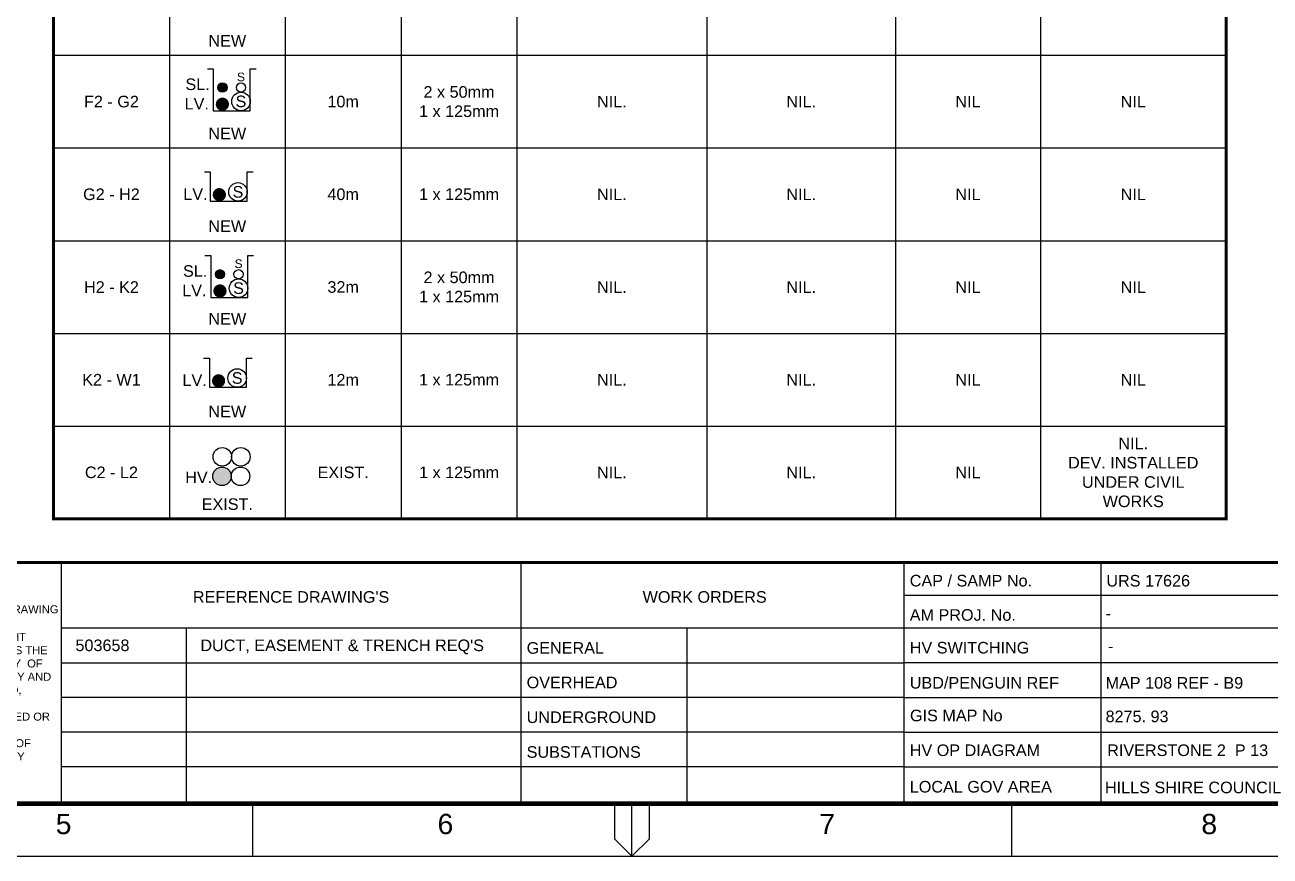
# Paper-space layout 'Retic DUCT SCHED (5)' of a CAD drawing. Header units: metres. Extents: x -9 to 795, y -5 to 571.
# Drawn here: x 288.2 to 503.1, y -5.5 to 138 of the extents above; entities that cross this region are included whole.
import ezdxf
from ezdxf.enums import TextEntityAlignment as Align

# ---------------------------------------------------------------- set-up
doc = ezdxf.new("R2010")
doc.units = ezdxf.units.M
doc.header["$LTSCALE"] = 0.7
doc.layers.get('0').update_dxf_attribs({"color": 6})
for name, color, linetype in [('_User Miscellaneous1', 3, 'Continuous'), ('_User Miscellaneous3', 11, 'Continuous'), ('Notes', 7, 'Continuous')]:
    doc.layers.add(name, color=color, linetype=linetype)
doc.layers.add('_User Miscellaneous5', color=7, linetype='Continuous', lineweight=35)
doc.styles.add('ARIAL', font='arial.ttf', dxfattribs={"height": 2})
doc.styles.add('iecISOCP', font='isocp.shx')
doc.styles.get("Standard").update_dxf_attribs({"font": 'arial.ttf'})

# ---------------------------------------------------------------- blocks, each defined once
blk = doc.blocks.new('EE_LOGO_SMALL')
at = {"layer": 'Notes'}
h = blk.add_hatch(color=256, dxfattribs=at)
edge = h.paths.add_edge_path()
edge.add_spline(control_points=[(-4.19, 5.89), (-4.56, 6.46), (-5.32, 6.62), (-5.88, 6.26), (-6.45, 5.89), (-6.61, 5.13), (-6.25, 4.56), (-5.88, 4), (-5.13, 3.83), (-4.56, 4.2), (-3.99, 4.56), (-3.82, 5.32), (-4.19, 5.89)], knot_values=[0, 0, 0, 0, 1, 1, 1, 2, 2, 2, 3, 3, 3, 4, 4, 4, 4], degree=3, periodic=0)
h = blk.add_hatch(color=256, dxfattribs=at)
edge = h.paths.add_edge_path()
edge.add_spline(control_points=[(-1.35, 5.88), (-1.41, 6.52), (-1.98, 6.98), (-2.62, 6.92), (-3.26, 6.85), (-3.72, 6.28), (-3.66, 5.65), (-3.6, 5.01), (-3.03, 4.54), (-2.39, 4.61), (-1.75, 4.67), (-1.28, 5.24), (-1.35, 5.88)], knot_values=[0, 0, 0, 0, 1, 1, 1, 2, 2, 2, 3, 3, 3, 4, 4, 4, 4], degree=3, periodic=0)
h = blk.add_hatch(color=256, dxfattribs=at)
edge = h.paths.add_edge_path()
edge.add_spline(control_points=[(1.01, 4.87), (1.01, 4.27), (0.53, 3.79), (-0.07, 3.79), (-0.67, 3.79), (-1.16, 4.27), (-1.16, 4.87), (-1.16, 5.47), (-0.67, 5.96), (-0.07, 5.96), (0.53, 5.96), (1.01, 5.47), (1.01, 4.87)], knot_values=[0, 0, 0, 0, 1, 1, 1, 2, 2, 2, 3, 3, 3, 4, 4, 4, 4], degree=3, periodic=0)
edge = h.paths.add_edge_path()
edge.add_spline(control_points=[(-1.36, 3.98), (-1.87, 4.09), (-2.38, 3.77), (-2.49, 3.26), (-2.6, 2.75), (-2.27, 2.24), (-1.76, 2.13), (-1.25, 2.02), (-0.75, 2.35), (-0.64, 2.86), (-0.53, 3.37), (-0.85, 3.87), (-1.36, 3.98)], knot_values=[0, 0, 0, 0, 1, 1, 1, 2, 2, 2, 3, 3, 3, 4, 4, 4, 4], degree=3, periodic=0)
h = blk.add_hatch(color=256, dxfattribs=at)
edge = h.paths.add_edge_path()
edge.add_spline(control_points=[(2.33, 2.37), (2.77, 2.76), (2.8, 3.42), (2.42, 3.85), (2.03, 4.29), (1.37, 4.32), (0.94, 3.94), (0.51, 3.55), (0.47, 2.89), (0.85, 2.46), (1.24, 2.03), (1.9, 1.99), (2.33, 2.37)], knot_values=[0, 0, 0, 0, 1, 1, 1, 2, 2, 2, 3, 3, 3, 4, 4, 4, 4], degree=3, periodic=0)
edge = h.paths.add_edge_path()
edge.add_spline(control_points=[(1.01, 4.87), (1.01, 4.27), (0.53, 3.79), (-0.07, 3.79), (-0.67, 3.79), (-1.16, 4.27), (-1.16, 4.87), (-1.16, 5.47), (-0.67, 5.96), (-0.07, 5.96), (0.53, 5.96), (1.01, 5.47), (1.01, 4.87)], knot_values=[0, 0, 0, 0, 1, 1, 1, 2, 2, 2, 3, 3, 3, 4, 4, 4, 4], degree=3, periodic=0)
h = blk.add_hatch(color=256, dxfattribs=at)
edge = h.paths.add_edge_path()
edge.add_spline(control_points=[(1.01, 4.87), (1.01, 4.27), (0.53, 3.79), (-0.07, 3.79), (-0.67, 3.79), (-1.16, 4.27), (-1.16, 4.87), (-1.16, 5.47), (-0.67, 5.96), (-0.07, 5.96), (0.53, 5.96), (1.01, 5.47), (1.01, 4.87)], knot_values=[0, 0, 0, 0, 1, 1, 1, 2, 2, 2, 3, 3, 3, 4, 4, 4, 4], degree=3, periodic=0)
edge = h.paths.add_edge_path(flags=16)
edge.add_spline(control_points=[(1.01, 4.87), (1.01, 4.27), (0.53, 3.79), (-0.07, 3.79), (-0.67, 3.79), (-1.16, 4.27), (-1.16, 4.87), (-1.16, 5.47), (-0.67, 5.96), (-0.07, 5.96), (0.53, 5.96), (1.01, 5.47), (1.01, 4.87)], knot_values=[0, 0, 0, 0, 1, 1, 1, 2, 2, 2, 3, 3, 3, 4, 4, 4, 4], degree=3, periodic=0)
h = blk.add_hatch(color=256, dxfattribs=at)
edge = h.paths.add_edge_path()
edge.add_spline(control_points=[(6.99, 4.87), (6.99, 4.04), (6.32, 3.36), (5.48, 3.36), (4.65, 3.36), (3.97, 4.04), (3.97, 4.87), (3.97, 5.71), (4.65, 6.38), (5.48, 6.38), (6.32, 6.38), (6.99, 5.71), (6.99, 4.87)], knot_values=[0, 0, 0, 0, 1, 1, 1, 2, 2, 2, 3, 3, 3, 4, 4, 4, 4], degree=3, periodic=0)
h = blk.add_hatch(color=256, dxfattribs=at)
edge = h.paths.add_edge_path()
edge.add_spline(control_points=[(-8.41, 1.95), (-9.16, 1.99), (-9.8, 1.42), (-9.84, 0.67), (-9.89, -0.07), (-9.31, -0.71), (-8.56, -0.75), (-7.82, -0.8), (-7.18, -0.23), (-7.14, 0.52), (-7.09, 1.27), (-7.66, 1.91), (-8.41, 1.95)], knot_values=[0, 0, 0, 0, 1, 1, 1, 2, 2, 2, 3, 3, 3, 4, 4, 4, 4], degree=3, periodic=0)
h = blk.add_hatch(color=256, dxfattribs=at)
edge = h.paths.add_edge_path()
edge.add_spline(control_points=[(-6.81, 4.47), (-7.42, 4.82), (-8.21, 4.62), (-8.57, 4), (-8.92, 3.39), (-8.72, 2.6), (-8.1, 2.25), (-7.49, 1.89), (-6.7, 2.09), (-6.34, 2.71), (-5.98, 3.32), (-6.19, 4.11), (-6.81, 4.47)], knot_values=[0, 0, 0, 0, 1, 1, 1, 2, 2, 2, 3, 3, 3, 4, 4, 4, 4], degree=3, periodic=0)
h = blk.add_hatch(color=256, dxfattribs=at)
edge = h.paths.add_edge_path()
edge.add_spline(control_points=[(-2.5, 2.07), (-3.02, 2.18), (-3.52, 1.86), (-3.63, 1.35), (-3.74, 0.84), (-3.41, 0.33), (-2.91, 0.22), (-2.39, 0.11), (-1.89, 0.43), (-1.78, 0.95), (-1.67, 1.46), (-1.99, 1.96), (-2.5, 2.07)], knot_values=[0, 0, 0, 0, 1, 1, 1, 2, 2, 2, 3, 3, 3, 4, 4, 4, 4], degree=3, periodic=0)
h = blk.add_hatch(color=256, dxfattribs=at)
edge = h.paths.add_edge_path()
edge.add_spline(control_points=[(2.98, 0.19), (3.52, 0.33), (3.83, 0.88), (3.69, 1.41), (3.55, 1.94), (3.01, 2.26), (2.48, 2.12), (1.95, 1.98), (1.63, 1.43), (1.77, 0.9), (1.91, 0.37), (2.45, 0.05), (2.98, 0.19)], knot_values=[0, 0, 0, 0, 1, 1, 1, 2, 2, 2, 3, 3, 3, 4, 4, 4, 4], degree=3, periodic=0)
h = blk.add_hatch(color=256, dxfattribs=at)
edge = h.paths.add_edge_path()
edge.add_spline(control_points=[(8.37, 1.14), (9.1, 1.46), (9.42, 2.3), (9.11, 3.02), (8.79, 3.74), (7.95, 4.07), (7.23, 3.75), (6.51, 3.43), (6.18, 2.59), (6.49, 1.87), (6.81, 1.15), (7.65, 0.82), (8.37, 1.14)], knot_values=[0, 0, 0, 0, 1, 1, 1, 2, 2, 2, 3, 3, 3, 4, 4, 4, 4], degree=3, periodic=0)
h = blk.add_hatch(color=256, dxfattribs=at)
edge = h.paths.add_edge_path()
edge.add_spline(control_points=[(8.27, -1.91), (9.01, -1.95), (9.65, -1.38), (9.69, -0.63), (9.74, 0.12), (9.17, 0.75), (8.42, 0.8), (7.67, 0.84), (7.03, 0.27), (6.99, -0.48), (6.95, -1.22), (7.52, -1.87), (8.27, -1.91)], knot_values=[0, 0, 0, 0, 1, 1, 1, 2, 2, 2, 3, 3, 3, 4, 4, 4, 4], degree=3, periodic=0)
h = blk.add_hatch(color=256, dxfattribs=at)
edge = h.paths.add_edge_path()
edge.add_spline(control_points=[(-8.52, -1.1), (-9.24, -1.42), (-9.57, -2.26), (-9.25, -2.98), (-8.94, -3.7), (-8.09, -4.03), (-7.37, -3.71), (-6.65, -3.39), (-6.33, -2.55), (-6.64, -1.83), (-6.96, -1.11), (-7.8, -0.78), (-8.52, -1.1)], knot_values=[0, 0, 0, 0, 1, 1, 1, 2, 2, 2, 3, 3, 3, 4, 4, 4, 4], degree=3, periodic=0)
h = blk.add_hatch(color=256, dxfattribs=at)
edge = h.paths.add_edge_path()
edge.add_spline(control_points=[(-7.14, -4.83), (-7.14, -4), (-6.46, -3.32), (-5.63, -3.32), (-4.8, -3.32), (-4.12, -4), (-4.12, -4.83), (-4.12, -5.67), (-4.8, -6.34), (-5.63, -6.34), (-6.46, -6.34), (-7.14, -5.67), (-7.14, -4.83)], knot_values=[0, 0, 0, 0, 1, 1, 1, 2, 2, 2, 3, 3, 3, 4, 4, 4, 4], degree=3, periodic=0)
h = blk.add_hatch(color=256, dxfattribs=at)
edge = h.paths.add_edge_path()
edge.add_spline(control_points=[(-3.13, -0.15), (-3.66, -0.29), (-3.98, -0.84), (-3.84, -1.37), (-3.7, -1.9), (-3.15, -2.22), (-2.62, -2.08), (-2.09, -1.94), (-1.78, -1.39), (-1.91, -0.86), (-2.06, -0.33), (-2.6, -0.01), (-3.13, -0.15)], knot_values=[0, 0, 0, 0, 1, 1, 1, 2, 2, 2, 3, 3, 3, 4, 4, 4, 4], degree=3, periodic=0)
h = blk.add_hatch(color=256, dxfattribs=at)
edge = h.paths.add_edge_path()
edge.add_spline(control_points=[(-2.48, -2.33), (-2.91, -2.72), (-2.95, -3.38), (-2.56, -3.81), (-2.18, -4.24), (-1.52, -4.28), (-1.08, -3.9), (-0.65, -3.51), (-0.62, -2.85), (-1, -2.42), (-1.39, -1.98), (-2.05, -1.95), (-2.48, -2.33)], knot_values=[0, 0, 0, 0, 1, 1, 1, 2, 2, 2, 3, 3, 3, 4, 4, 4, 4], degree=3, periodic=0)
h = blk.add_hatch(color=256, dxfattribs=at)
edge = h.paths.add_edge_path()
edge.add_spline(control_points=[(-1.16, -4.83), (-1.16, -4.23), (-0.67, -3.74), (-0.07, -3.74), (0.53, -3.74), (1.01, -4.23), (1.01, -4.83), (1.01, -5.43), (0.53, -5.92), (-0.07, -5.92), (-0.67, -5.92), (-1.16, -5.43), (-1.16, -4.83)], knot_values=[0, 0, 0, 0, 1, 1, 1, 2, 2, 2, 3, 3, 3, 4, 4, 4, 4], degree=3, periodic=0)
h = blk.add_hatch(color=256, dxfattribs=at)
edge = h.paths.add_edge_path()
edge.add_spline(control_points=[(1.22, -3.94), (1.73, -4.05), (2.23, -3.73), (2.34, -3.22), (2.45, -2.71), (2.13, -2.2), (1.62, -2.09), (1.11, -1.98), (0.6, -2.3), (0.49, -2.81), (0.38, -3.32), (0.71, -3.83), (1.22, -3.94)], knot_values=[0, 0, 0, 0, 1, 1, 1, 2, 2, 2, 3, 3, 3, 4, 4, 4, 4], degree=3, periodic=0)
h = blk.add_hatch(color=256, dxfattribs=at)
edge = h.paths.add_edge_path()
edge.add_spline(control_points=[(1.2, -5.84), (1.27, -6.47), (1.84, -6.94), (2.47, -6.87), (3.11, -6.81), (3.58, -6.24), (3.51, -5.6), (3.45, -4.96), (2.88, -4.5), (2.24, -4.56), (1.6, -4.63), (1.13, -5.2), (1.2, -5.84)], knot_values=[0, 0, 0, 0, 1, 1, 1, 2, 2, 2, 3, 3, 3, 4, 4, 4, 4], degree=3, periodic=0)
h = blk.add_hatch(color=256, dxfattribs=at)
edge = h.paths.add_edge_path()
edge.add_spline(control_points=[(2.36, -2.03), (2.87, -2.14), (3.37, -1.81), (3.48, -1.3), (3.59, -0.79), (3.27, -0.29), (2.76, -0.18), (2.25, -0.07), (1.74, -0.39), (1.63, -0.9), (1.52, -1.41), (1.85, -1.92), (2.36, -2.03)], knot_values=[0, 0, 0, 0, 1, 1, 1, 2, 2, 2, 3, 3, 3, 4, 4, 4, 4], degree=3, periodic=0)
h = blk.add_hatch(color=256, dxfattribs=at)
edge = h.paths.add_edge_path()
edge.add_spline(control_points=[(4.05, -5.84), (4.41, -6.41), (5.17, -6.58), (5.73, -6.21), (6.3, -5.85), (6.46, -5.09), (6.1, -4.52), (5.73, -3.95), (4.98, -3.79), (4.41, -4.16), (3.84, -4.52), (3.68, -5.28), (4.05, -5.84)], knot_values=[0, 0, 0, 0, 1, 1, 1, 2, 2, 2, 3, 3, 3, 4, 4, 4, 4], degree=3, periodic=0)
h = blk.add_hatch(color=256, dxfattribs=at)
edge = h.paths.add_edge_path()
edge.add_spline(control_points=[(6.66, -4.43), (7.27, -4.78), (8.06, -4.58), (8.42, -3.96), (8.78, -3.35), (8.57, -2.56), (7.96, -2.2), (7.34, -1.84), (6.55, -2.05), (6.2, -2.66), (5.84, -3.28), (6.04, -4.07), (6.66, -4.43)], knot_values=[0, 0, 0, 0, 1, 1, 1, 2, 2, 2, 3, 3, 3, 4, 4, 4, 4], degree=3, periodic=0)
at = {"layer": 'Notes', "lineweight": 0}
for points in [[(1.85, 2.13), (1.85, 2.13)], [(-1.99, -2.08), (-1.99, -2.08)]]:
    blk.add_lwpolyline(points, dxfattribs=at)
for points in [[(-4.19, 5.89), (-4.56, 6.46), (-5.32, 6.62), (-5.88, 6.26), (-6.45, 5.89), (-6.61, 5.13), (-6.25, 4.56), (-5.88, 4), (-5.13, 3.83), (-4.56, 4.2), (-3.99, 4.56), (-3.82, 5.32), (-4.19, 5.89)], [(-1.35, 5.88), (-1.41, 6.52), (-1.98, 6.98), (-2.62, 6.92), (-3.26, 6.85), (-3.72, 6.28), (-3.66, 5.65), (-3.6, 5.01), (-3.03, 4.54), (-2.39, 4.61), (-1.75, 4.67), (-1.28, 5.24), (-1.35, 5.88)], [(1.01, 4.87), (1.01, 4.27), (0.53, 3.79), (-0.07, 3.79), (-0.67, 3.79), (-1.16, 4.27), (-1.16, 4.87), (-1.16, 5.47), (-0.67, 5.96), (-0.07, 5.96), (0.53, 5.96), (1.01, 5.47), (1.01, 4.87)], [(1.01, 4.87), (1.01, 4.27), (0.53, 3.79), (-0.07, 3.79), (-0.67, 3.79), (-1.16, 4.27), (-1.16, 4.87), (-1.16, 5.47), (-0.67, 5.96), (-0.07, 5.96), (0.53, 5.96), (1.01, 5.47), (1.01, 4.87)], [(6.99, 4.87), (6.99, 4.04), (6.32, 3.36), (5.48, 3.36), (4.65, 3.36), (3.97, 4.04), (3.97, 4.87), (3.97, 5.71), (4.65, 6.38), (5.48, 6.38), (6.32, 6.38), (6.99, 5.71), (6.99, 4.87)], [(-8.41, 1.95), (-9.16, 1.99), (-9.8, 1.42), (-9.84, 0.67), (-9.89, -0.07), (-9.31, -0.71), (-8.56, -0.75), (-7.82, -0.8), (-7.18, -0.23), (-7.14, 0.52), (-7.09, 1.27), (-7.66, 1.91), (-8.41, 1.95)], [(-6.81, 4.47), (-7.42, 4.82), (-8.21, 4.62), (-8.57, 4), (-8.92, 3.39), (-8.72, 2.6), (-8.1, 2.25), (-7.49, 1.89), (-6.7, 2.09), (-6.34, 2.71), (-5.98, 3.32), (-6.19, 4.11), (-6.81, 4.47)], [(-2.5, 2.07), (-3.02, 2.18), (-3.52, 1.86), (-3.63, 1.35), (-3.74, 0.84), (-3.41, 0.33), (-2.91, 0.22), (-2.39, 0.11), (-1.89, 0.43), (-1.78, 0.95), (-1.67, 1.46), (-1.99, 1.96), (-2.5, 2.07)], [(-1.36, 3.98), (-1.87, 4.09), (-2.38, 3.77), (-2.49, 3.26), (-2.6, 2.75), (-2.27, 2.24), (-1.76, 2.13), (-1.25, 2.02), (-0.75, 2.35), (-0.64, 2.86), (-0.53, 3.37), (-0.85, 3.87), (-1.36, 3.98)], [(2.33, 2.37), (2.77, 2.76), (2.8, 3.42), (2.42, 3.85), (2.03, 4.29), (1.37, 4.32), (0.94, 3.94), (0.51, 3.55), (0.47, 2.89), (0.85, 2.46), (1.24, 2.03), (1.9, 1.99), (2.33, 2.37)], [(2.98, 0.19), (3.52, 0.33), (3.83, 0.88), (3.69, 1.41), (3.55, 1.94), (3.01, 2.26), (2.48, 2.12), (1.95, 1.98), (1.63, 1.43), (1.77, 0.9), (1.91, 0.37), (2.45, 0.05), (2.98, 0.19)], [(8.37, 1.14), (9.1, 1.46), (9.42, 2.3), (9.11, 3.02), (8.79, 3.74), (7.95, 4.07), (7.23, 3.75), (6.51, 3.43), (6.18, 2.59), (6.49, 1.87), (6.81, 1.15), (7.65, 0.82), (8.37, 1.14)], [(8.27, -1.91), (9.01, -1.95), (9.65, -1.38), (9.69, -0.63), (9.74, 0.12), (9.17, 0.75), (8.42, 0.8), (7.67, 0.84), (7.03, 0.27), (6.99, -0.48), (6.95, -1.22), (7.52, -1.87), (8.27, -1.91)], [(-8.52, -1.1), (-9.24, -1.42), (-9.57, -2.26), (-9.25, -2.98), (-8.94, -3.7), (-8.09, -4.03), (-7.37, -3.71), (-6.65, -3.39), (-6.33, -2.55), (-6.64, -1.83), (-6.96, -1.11), (-7.8, -0.78), (-8.52, -1.1)], [(-7.14, -4.83), (-7.14, -4), (-6.46, -3.32), (-5.63, -3.32), (-4.8, -3.32), (-4.12, -4), (-4.12, -4.83), (-4.12, -5.67), (-4.8, -6.34), (-5.63, -6.34), (-6.46, -6.34), (-7.14, -5.67), (-7.14, -4.83)], [(-3.13, -0.15), (-3.66, -0.29), (-3.98, -0.84), (-3.84, -1.37), (-3.7, -1.9), (-3.15, -2.22), (-2.62, -2.08), (-2.09, -1.94), (-1.78, -1.39), (-1.91, -0.86), (-2.06, -0.33), (-2.6, -0.01), (-3.13, -0.15)], [(-2.48, -2.33), (-2.91, -2.72), (-2.95, -3.38), (-2.56, -3.81), (-2.18, -4.24), (-1.52, -4.28), (-1.08, -3.9), (-0.65, -3.51), (-0.62, -2.85), (-1, -2.42), (-1.39, -1.98), (-2.05, -1.95), (-2.48, -2.33)], [(-1.16, -4.83), (-1.16, -4.23), (-0.67, -3.74), (-0.07, -3.74), (0.53, -3.74), (1.01, -4.23), (1.01, -4.83), (1.01, -5.43), (0.53, -5.92), (-0.07, -5.92), (-0.67, -5.92), (-1.16, -5.43), (-1.16, -4.83)], [(1.22, -3.94), (1.73, -4.05), (2.23, -3.73), (2.34, -3.22), (2.45, -2.71), (2.13, -2.2), (1.62, -2.09), (1.11, -1.98), (0.6, -2.3), (0.49, -2.81), (0.38, -3.32), (0.71, -3.83), (1.22, -3.94)], [(1.2, -5.84), (1.27, -6.47), (1.84, -6.94), (2.47, -6.87), (3.11, -6.81), (3.58, -6.24), (3.51, -5.6), (3.45, -4.96), (2.88, -4.5), (2.24, -4.56), (1.6, -4.63), (1.13, -5.2), (1.2, -5.84)], [(2.36, -2.03), (2.87, -2.14), (3.37, -1.81), (3.48, -1.3), (3.59, -0.79), (3.27, -0.29), (2.76, -0.18), (2.25, -0.07), (1.74, -0.39), (1.63, -0.9), (1.52, -1.41), (1.85, -1.92), (2.36, -2.03)], [(4.05, -5.84), (4.41, -6.41), (5.17, -6.58), (5.73, -6.21), (6.3, -5.85), (6.46, -5.09), (6.1, -4.52), (5.73, -3.95), (4.98, -3.79), (4.41, -4.16), (3.84, -4.52), (3.68, -5.28), (4.05, -5.84)], [(6.66, -4.43), (7.27, -4.78), (8.06, -4.58), (8.42, -3.96), (8.78, -3.35), (8.57, -2.56), (7.96, -2.2), (7.34, -1.84), (6.55, -2.05), (6.2, -2.66), (5.84, -3.28), (6.04, -4.07), (6.66, -4.43)]]:
    blk.add_open_spline(points, degree=3, knots=[0, 0, 0, 0, 1, 1, 1, 2, 2, 2, 3, 3, 3, 4, 4, 4, 4], dxfattribs=at)
blk = doc.blocks.new('EE_COPYRIGHT_A1')
at = {"layer": 'Notes'}
blk.add_circle((9.53, -0.82), 1.15, dxfattribs=at)
at = {"xscale": 0.4, "yscale": 0.4, "zscale": 0.4}
blk.add_blockref('EE_LOGO_SMALL', (3.96, -4.29), dxfattribs=at)
at = {"layer": 'Notes', "insert": (0, 0), "char_height": 1.25, "width": 24.1208, "attachment_point": 1, "style": 'ARIAL'}
blk.add_mtext('\\pt8.75;               ^I{\\H1.2x;C } THIS DRAWING\\P\\pi-8.75,l8.75,t8.75,20;       ^IAND THE ^I\\P\\pi0,t8.75;COPYRIGHT\\P\\pi-8.75,t1.25,8.75;^I^ITHEREIN IS THE PROPERTY  OF \\P\\pi0,l0,t1.25;ENDEAVOUR ENERGY AND MAY NOT BE COPIED, REPRODUCED, DISTRIBUTED, LOANED OR USED WITHOUT THE WRITTEN CONSENT OF ENDEAVOUR ENERGY', dxfattribs=at)
blk = doc.blocks.new('A1_FRAME_TITLE')
at = {"layer": 'Notes', "color": 7, "linetype": 'Continuous'}
for p, q in [((303.54, 47.62), (303.54, 5.97)), ((382.87, 47.62), (382.87, 5.97)), ((449, 47.62), (449, 5.97))]:
    blk.add_line(p, q, dxfattribs=at)
at = {"layer": 'Notes', "color": 7}
for p, q in [((483.01, 47.62), (483.01, 5.97)), ((449, 41.97), (515.12, 41.97)), ((303.56, 36.33), (449, 36.33)), ((325.1, 36.33), (325.1, 5.97)), ((411.53, 36.33), (411.53, 5.97)), ((449, 36.33), (515.12, 36.33)), ((303.54, 30.28), (449, 30.28)), ((449, 30.33), (515.12, 30.33)), ((449, 24.33), (303.54, 24.33)), ((449, 24.33), (515.12, 24.33)), ((449, 18.33), (303.54, 18.33)), ((449, 18.33), (515.12, 18.33)), ((449, 12.33), (303.54, 12.33)), ((449, 12.33), (515.12, 12.33))]:
    blk.add_line(p, q, dxfattribs=at)
at = {"layer": 'Notes', "linetype": 'Continuous'}
for p, q in [((336.54, 6.01), (336.54, -3.07)), ((399.05, 5.97), (399.05, -0.07)), ((402.05, -3.07), (402.05, 5.97)), ((405.05, -0.07), (405.05, 5.97)), ((467.56, 6.01), (467.56, -3.07)), ((399.05, -0.07), (402.05, -3.07)), ((402.05, -3.07), (405.05, -0.07))]:
    blk.add_line(p, q, dxfattribs=at)
at = {"layer": 'Notes', "color": 7, "linetype": 'Continuous'}
blk.add_lwpolyline([(-0.04, -3.07), (804.15, -3.07), (804.15, 573.26), (-0.04, 573.26)], close=True, dxfattribs=at)
at = {"layer": 'Notes', "color": 7, "linetype": 'Continuous', "const_width": 0.8}
blk.add_lwpolyline([(9, 5.97), (795.11, 5.97), (795.11, 564.21), (9, 564.21)], close=True, dxfattribs=at)
at = {"layer": 'Notes', "color": 7, "linetype": 'Continuous', "const_width": 0.5, "flags": 128}
blk.add_lwpolyline([(9, 47.62), (795.11, 47.62)], dxfattribs=at)
at = {"layer": '_User Miscellaneous1', "xscale": 1.1, "yscale": 1.1, "zscale": 1.1}
blk.add_blockref('EE_COPYRIGHT_A1', (276.4, 40.49), dxfattribs=at)
at = {"layer": 'Notes', "color": 7, "style": 'ARIAL'}
for s, height, p in [('CAP / SAMP No.', 2, (450, 43.47)), ('WORK ORDERS', 2, (403.89, 40.66)), ('AM PROJ. No.', 2, (450, 37.55)), ('GENERAL', 2, (383.87, 31.86)), ('HV SWITCHING', 2, (450, 31.9)), ('UBD/PENGUIN REF', 2, (450, 25.84)), ('OVERHEAD', 2, (383.87, 25.9)), ('UNDERGROUND', 2, (383.87, 19.9)), ('GIS MAP No', 2, (450.04, 20.2)), ('SUBSTATIONS', 2, (383.87, 13.9)), ('HV OP DIAGRAM', 2, (450, 14.2)), ('LOCAL GOV AREA', 2, (450, 7.9)), ('5', 3.5, (302.58, 0.72)), ('6', 3.5, (368.49, 0.72)), ('7', 3.5, (434.4, 0.72)), ('8', 3.5, (500.34, 0.72))]:
    blk.add_text(s, height=height, dxfattribs=at).set_placement(p)
blk.add_text("REFERENCE DRAWING'S", height=2, dxfattribs=at).set_placement((343.21, 40.66), align=Align.CENTER)
at = {"layer": 'Notes', "color": 7}
blk.add_attdef('EPD_REF_NO', text='', height=5, dxfattribs=at).set_placement((760.12, 52.77), align=Align.CENTER)
at = {"layer": 'Notes', "color": 3, "style": 'iecISOCP', "flags": 8}
blk.add_attdef('VERSION_NO', text='', height=2.5, rotation=90, dxfattribs=at).set_placement((272.82, 44.54), align=Align.MIDDLE_CENTER)
at = {"layer": 'Notes', "color": 7, "style": 'ARIAL'}
for tag, p in [('CAP_NO', (483.94, 43.46)), ('IE_NUM', (483.8, 37.81)), ('REF_No_1', (306, 32.31)), ('REF_1', (327.55, 32.31)), ('GEN_WO', (412.46, 31.76)), ('HV_SWITCH', (484.22, 32.16)), ('REF_No_2', (306, 26.31)), ('REF_2', (327.55, 26.31)), ('OH_WO', (412.46, 25.81)), ('UBD_REF', (483.8, 25.83)), ('REF_No_3', (306, 20.31)), ('REF_3', (327.55, 20.31)), ('UG_WO', (412.46, 20.05)), ('GIS_MAP_No', (483.8, 20.04)), ('REF_No_4', (306, 14.31)), ('REF_4', (327.55, 14.31)), ('SUB_WO', (412.46, 13.81)), ('HV_OP_DIAG', (484.08, 14.2)), ('LGA', (483.7, 7.78))]:
    blk.add_attdef(tag, p, '', height=2, dxfattribs=at)
at = {"layer": 'Notes', "color": 7, "style": 'ARIAL', "width": 1.1}
for tag, p in [('T1', (655.13, 39.47)), ('T2', (655.13, 34.35)), ('T3', (655.13, 28.92)), ('T4', (655.13, 23.66)), ('T5', (655.13, 18.23)), ('T6', (655.13, 12.97))]:
    blk.add_attdef(tag, text='', height=3.5, dxfattribs=at).set_placement(p, align=Align.CENTER)
at = {"layer": 'Notes', "color": 7, "style": 'ARIAL'}
for tag, height, p in [('scale', 2, (538.51, 33.27)), ('DRAWN', 2, (538.51, 24.93)), ('REV', 5, (790.81, 17.1)), ('CHD', 2, (538.51, 8.93)), ('DESIGN', 2, (576.37, 9.15))]:
    blk.add_attdef(tag, text='', height=height, dxfattribs=at).set_placement(p, align=Align.CENTER)
blk.add_attdef('NUM', text='', height=7, dxfattribs=at).set_placement((763.12, 20.12), align=Align.MIDDLE_CENTER)
for tag, p in [('NS', (762.87, 8.12)), ('SHTS', (774.68, 8.12))]:
    blk.add_attdef(tag, text='', height=2, dxfattribs=at).set_placement(p, align=Align.MIDDLE)
at = {"layer": 'Notes', "style": 'iecISOCP'}
blk.add_attdef('ExportID', (9.02, 2.35), '', height=2.5, dxfattribs=at)
at = {"layer": 'Notes', "style": 'iecISOCP', "flags": 1}
for tag, p in [('ProjectType', (14.12, -26.84)), ('ProjectNumber', (23.5, -26.86)), ('DrawingNumber', (35.46, -26.85)), ('ProjectDescription', (47.51, -26.87)), ('ExportDate', (60.23, -26.83)), ('ExportUserName', (69.1, -26.84)), ('DesignerCompanyName', (81.43, -26.84)), ('ExportAreaOfInterest', (97.04, -26.86)), ('GIS_SUCCESS', (111.94, -26.82)), ('CAD_SUCCESS', (121.73, -26.83)), ('DEPOTCODE', (132.05, -26.92)), ('ExportCategories', (140.02, -26.84)), ('Comments', (154.33, -26.93)), ('EPD_-_VERSION_1.5', (161.74, -26.93))]:
    blk.add_attdef(tag, p, '', height=1, dxfattribs=at)
blk = doc.blocks.new('*T213')
at = {"layer": '_User Miscellaneous5', "color": 0, "linetype": 'ByBlock', "lineweight": -2, "transparency": 16777216}
for p, q in [((0, 0), (202.4, 0)), ((0, 0), (0, -504.65)), ((202.4, 0), (202.4, -504.65)), ((0, -16.21), (202.4, -16.21)), ((20, -16.21), (20, -504.65)), ((40, -16.21), (40, -504.65)), ((60, -16.21), (60, -504.65)), ((80, -16.21), (80, -504.65)), ((112.77, -16.21), (112.77, -504.65)), ((145.35, -16.21), (145.35, -504.65)), ((170.35, -16.21), (170.35, -504.65)), ((0, -24.65), (202.4, -24.65)), ((0, -40.65), (202.4, -40.65)), ((0, -56.65), (202.4, -56.65)), ((0, -72.65), (202.4, -72.65)), ((0, -88.65), (202.4, -88.65)), ((0, -104.65), (202.4, -104.65)), ((0, -120.65), (202.4, -120.65)), ((0, -136.65), (202.4, -136.65)), ((0, -152.65), (202.4, -152.65)), ((0, -168.65), (202.4, -168.65)), ((0, -184.65), (202.4, -184.65)), ((0, -200.65), (202.4, -200.65)), ((0, -216.65), (202.4, -216.65)), ((0, -232.65), (202.4, -232.65)), ((0, -248.65), (202.4, -248.65)), ((0, -264.65), (202.4, -264.65)), ((0, -280.65), (202.4, -280.65)), ((0, -296.65), (202.4, -296.65)), ((0, -312.65), (202.4, -312.65)), ((0, -328.65), (202.4, -328.65)), ((0, -344.65), (202.4, -344.65)), ((0, -360.65), (202.4, -360.65)), ((0, -376.65), (202.4, -376.65)), ((0, -392.65), (202.4, -392.65)), ((0, -408.65), (202.4, -408.65)), ((0, -424.65), (202.4, -424.65)), ((0, -440.65), (202.4, -440.65)), ((0, -456.65), (202.4, -456.65)), ((0, -472.65), (202.4, -472.65)), ((0, -488.65), (202.4, -488.65)), ((0, -504.65), (202.4, -504.65))]:
    blk.add_line(p, q, dxfattribs=at)
at = {"layer": '_User Miscellaneous5', "color": 7, "transparency": 16777216}
for s, insert, char_height, width, attachment_point in [('PVC DUCT SCHEDULE \\PNOTE - ALL TRENCH SECTIONS ARE TO BE READ & VIEWED FROM NODE TO NODE AS\\PNOMINATED.', (101.2, -8.11), 3, 199.4036, 5), ('E.E REIMBURSEMENT RATE PER METRE', (129.06, -20.43), 2, 29.5818, 5), ('DUCT\\PCONFIG.', (30, -20.43), 2, 17, 5), ('ROUTE\\PLENGTH', (50, -20.43), 2, 17, 5), ('CUSTOMER\\PFUNDED', (70, -20.43), 2, 17, 5), ('ENDEAVOUR\\PREIMBURSED', (157.85, -20.43), 2, 22, 5), ('E.E EXISTING DUCT\\PUSAGE CHARGE', (186.38, -20.43), 2, 29.0564, 5), ('LOCATION', (10, -20.43), 2, 17, 5), ('E.E  FUNDED ', (96.38, -20.43), 2, 29.7654, 5), ('2 x 50mm\\P1 x 125mm', (70, -32.65), 2, 14, 5), ('F1 - G1', (10, -32.65), 2, 14, 5), ('30m', (50, -32.65), 2, 14, 5), ('NIL.', (96.38, -32.65), 2, 26.7654, 5), ('NIL.', (129.06, -32.65), 2, 26.5818, 5), ('NIL', (157.85, -32.65), 2, 19, 5), ('NIL', (186.38, -32.65), 2, 26.0564, 5), ('NEW', (30, -39.15), 2, 14, 8), ('G1 - H1', (10, -48.65), 2, 14, 5), ('20m', (50, -48.65), 2, 14, 5), ('1 x 125mm', (70, -48.65), 2, 14, 5), ('NIL.', (96.38, -48.65), 2, 26.7654, 5), ('NIL.', (129.06, -48.65), 2, 26.5818, 5), ('NIL', (157.85, -48.65), 2, 19, 5), ('NIL', (186.38, -48.65), 2, 26.0564, 5), ('NEW', (30, -55.15), 2, 14, 8), ('NIL.\\PDEV. INSTALLED\\PUNDER CIVIL WORKS', (186.38, -64.65), 2, 26.0564, 5), ('H1 - J1', (10, -64.65), 2, 14, 5), ('EXIST.', (50, -64.65), 2, 14, 5), ('1 x 125mm', (70, -64.65), 2, 14, 5), ('NIL.', (96.38, -64.65), 2, 26.7654, 5), ('NIL.', (129.06, -64.65), 2, 26.5818, 5), ('NIL', (157.85, -64.65), 2, 19, 5), ('EXIST', (30, -71.15), 2, 14, 8), ('2 x 50mm\\P1 x 125mm', (70, -80.65), 2, 14, 5), ('J1 - K1', (10, -80.65), 2, 14, 5), ('10m', (50, -80.65), 2, 14, 5), ('NIL.', (96.38, -80.65), 2, 26.7654, 5), ('NIL.', (129.06, -80.65), 2, 26.5818, 5), ('NIL', (157.85, -80.65), 2, 19, 5), ('NIL', (186.38, -80.65), 2, 26.0564, 5), ('NEW', (30, -87.15), 2, 14, 8), ('K1 - L1', (10, -96.65), 2, 14, 5), ('28m', (50, -96.65), 2, 14, 5), ('1 x 125mm', (70, -96.65), 2, 14, 5), ('NIL.', (96.38, -96.65), 2, 26.7654, 5), ('NIL.', (129.06, -96.65), 2, 26.5818, 5), ('NIL', (157.85, -96.65), 2, 19, 5), ('NIL', (186.38, -96.65), 2, 26.0564, 5), ('NEW', (30, -103.15), 2, 14, 8), ('NIL.\\PDEV. INSTALLED\\PUNDER CIVIL WORKS', (186.38, -112.65), 2, 26.0564, 5), ('L1 - M1', (10, -112.65), 2, 14, 5), ('EXIST.', (50, -112.65), 2, 14, 5), ('1 x 125mm', (70, -112.65), 2, 14, 5), ('NIL.', (96.38, -112.65), 2, 26.7654, 5), ('NIL.', (129.06, -112.65), 2, 26.5818, 5), ('NIL', (157.85, -112.65), 2, 19, 5), ('EXIST.', (30, -119.15), 2, 14, 8), ('2 x 50mm\\P2 x 125mm', (70, -128.65), 2, 14, 5), ('L1 - N1', (10, -128.65), 2, 14, 5), ('15m', (50, -128.65), 2, 14, 5), ('NIL.', (96.38, -128.65), 2, 26.7654, 5), ('NIL.', (129.06, -128.65), 2, 26.5818, 5), ('NIL', (157.85, -128.65), 2, 19, 5), ('NIL', (186.38, -128.65), 2, 26.0564, 5), ('NEW', (30, -135.15), 2, 14, 8), ('NIL.\\PDEV. INSTALLED\\PUNDER CIVIL WORKS', (186.38, -144.65), 2, 26.0564, 5), ('F1 - P1', (10, -144.65), 2, 14, 5), ('EXIST.', (50, -144.65), 2, 14, 5), ('2 x 125mm', (70, -144.65), 2, 14, 5), ('NIL.', (96.38, -144.65), 2, 26.7654, 5), ('NIL.', (129.06, -144.65), 2, 26.5818, 5), ('NIL', (157.85, -144.65), 2, 19, 5), ('EXIST.', (30, -151.15), 2, 14, 8), ('P1 - Q1', (10, -160.65), 2, 14, 5), ('15m', (50, -160.65), 2, 14, 5), ('2 x 125mm', (70, -160.65), 2, 14, 5), ('NIL.', (96.38, -160.65), 2, 26.7654, 5), ('NIL.', (129.06, -160.65), 2, 26.5818, 5), ('NIL', (157.85, -160.65), 2, 19, 5), ('NIL', (186.38, -160.65), 2, 26.0564, 5), ('NEW', (30, -167.15), 2, 14, 8), ('Q1 - R1', (10, -176.65), 2, 14, 5), ('12m', (50, -176.65), 2, 14, 5), ('2 x 125mm', (70, -176.65), 2, 14, 5), ('NIL.', (96.38, -176.65), 2, 26.7654, 5), ('NIL.', (129.06, -176.65), 2, 26.5818, 5), ('NIL', (157.85, -176.65), 2, 19, 5), ('NIL', (186.38, -176.65), 2, 26.0564, 5), ('NEW', (30, -183.15), 2, 14, 8), ('2 x 50mm\\P2 x 125mm', (70, -192.65), 2, 14, 5), ('R1 - S1', (10, -192.65), 2, 14, 5), ('30m', (50, -192.65), 2, 14, 5), ('NIL.', (96.38, -192.65), 2, 26.7654, 5), ('NIL.', (129.06, -192.65), 2, 26.5818, 5), ('NIL', (157.85, -192.65), 2, 19, 5), ('NIL', (186.38, -192.65), 2, 26.0564, 5), ('NEW', (30, -199.15), 2, 14, 8), ('S1 - T1', (10, -208.65), 2, 14, 5), ('45m', (50, -208.65), 2, 14, 5), ('2 x 125mm', (70, -208.65), 2, 14, 5), ('NIL.', (96.38, -208.65), 2, 26.7654, 5), ('NIL.', (129.06, -208.65), 2, 26.5818, 5), ('NIL', (157.85, -208.65), 2, 19, 5), ('NIL', (186.38, -208.65), 2, 26.0564, 5), ('NEW', (30, -215.15), 2, 14, 8), ('T1 - U1', (10, -224.65), 2, 14, 5), ('32m', (50, -224.65), 2, 14, 5), ('1 x 125mm', (70, -224.65), 2, 14, 5), ('NIL.', (96.38, -224.65), 2, 26.7654, 5), ('NIL.', (129.06, -224.65), 2, 26.5818, 5), ('NIL', (157.85, -224.65), 2, 19, 5), ('NIL', (186.38, -224.65), 2, 26.0564, 5), ('NEW', (30, -231.15), 2, 14, 8), ('2 x 50mm\\P2 x 125mm', (70, -240.65), 2, 14, 5), ('U1 - V1', (10, -240.65), 2, 14, 5), ('40m', (50, -240.65), 2, 14, 5), ('NIL.', (96.38, -240.65), 2, 26.7654, 5), ('NIL.', (129.06, -240.65), 2, 26.5818, 5), ('NIL', (157.85, -240.65), 2, 19, 5), ('NIL', (186.38, -240.65), 2, 26.0564, 5), ('NEW', (30, -247.15), 2, 14, 8), ('NIL.\\PDEV. INSTALLED\\PUNDER CIVIL WORKS', (186.38, -256.65), 2, 26.0564, 5), ('T1 - W1', (10, -256.65), 2, 14, 5), ('EXIST.', (50, -256.65), 2, 14, 5), ('3 x 125mm', (70, -256.65), 2, 14, 5), ('NIL.', (96.38, -256.65), 2, 26.7654, 5), ('NIL.', (129.06, -256.65), 2, 26.5818, 5), ('NIL', (157.85, -256.65), 2, 19, 5), ('EXIST.', (30, -263.15), 2, 14, 8), ('W1 - X1', (10, -272.65), 2, 14, 5), ('50m', (50, -272.65), 2, 14, 5), ('2 x 125mm', (70, -272.65), 2, 14, 5), ('NIL.', (96.38, -272.65), 2, 26.7654, 5), ('NIL.', (129.06, -272.65), 2, 26.5818, 5), ('NIL', (157.85, -272.65), 2, 19, 5), ('NIL', (186.38, -272.65), 2, 26.0564, 5), ('NEW', (30, -279.15), 2, 14, 8), ('NIL.\\PDEV. INSTALLED\\PUNDER CIVIL WORKS', (186.38, -288.65), 2, 26.0564, 5), ('S1 - X1', (10, -288.65), 2, 14, 5), ('EXIST.', (50, -288.65), 2, 14, 5), ('1 x 125mm', (70, -288.65), 2, 14, 5), ('NIL.', (96.38, -288.65), 2, 26.7654, 5), ('NIL.', (129.06, -288.65), 2, 26.5818, 5), ('NIL', (157.85, -288.65), 2, 19, 5), ('EXIST.', (30, -295.15), 2, 14, 8), ('2 x 50mm\\P2 x 125mm', (70, -304.65), 2, 14, 5), ('X1 - Y1', (10, -304.65), 2, 14, 5), ('27m', (50, -304.65), 2, 14, 5), ('NIL.', (96.38, -304.65), 2, 26.7654, 5), ('NIL.', (129.06, -304.65), 2, 26.5818, 5), ('NIL', (157.85, -304.65), 2, 19, 5), ('NIL', (186.38, -304.65), 2, 26.0564, 5), ('NEW', (30, -311.15), 2, 14, 8), ('Y1 - Z1', (10, -320.65), 2, 14, 5), ('25m', (50, -320.65), 2, 14, 5), ('2 x 125mm', (70, -320.65), 2, 14, 5), ('NIL.', (96.38, -320.65), 2, 26.7654, 5), ('NIL.', (129.06, -320.65), 2, 26.5818, 5), ('NIL', (157.85, -320.65), 2, 19, 5), ('NIL', (186.38, -320.65), 2, 26.0564, 5), ('NEW', (30, -327.15), 2, 14, 8), ('2 x 50mm\\P2 x 125mm', (70, -336.65), 2, 14, 5), ('Z1 - A2', (10, -336.65), 2, 14, 5), ('25m', (50, -336.65), 2, 14, 5), ('NIL.', (96.38, -336.65), 2, 26.7654, 5), ('NIL.', (129.06, -336.65), 2, 26.5818, 5), ('NIL', (157.85, -336.65), 2, 19, 5), ('NIL', (186.38, -336.65), 2, 26.0564, 5), ('NEW', (30, -343.15), 2, 14, 8), ('A2 - B2', (10, -352.65), 2, 14, 5), ('25m', (50, -352.65), 2, 14, 5), ('2 x 125mm', (70, -352.65), 2, 14, 5), ('NIL.', (96.38, -352.65), 2, 26.7654, 5), ('NIL.', (129.06, -352.65), 2, 26.5818, 5), ('NIL', (157.85, -352.65), 2, 19, 5), ('NIL', (186.38, -352.65), 2, 26.0564, 5), ('NEW', (30, -359.15), 2, 14, 8), ('2 x 50mm\\P2 x 125mm', (70, -368.65), 2, 14, 5), ('B2 - C2', (10, -368.65), 2, 14, 5), ('30m', (50, -368.65), 2, 14, 5), ('NIL.', (96.38, -368.65), 2, 26.7654, 5), ('NIL.', (129.06, -368.65), 2, 26.5818, 5), ('NIL', (157.85, -368.65), 2, 19, 5), ('NIL', (186.38, -368.65), 2, 26.0564, 5), ('NEW', (30, -375.15), 2, 14, 8), ('C2 - D2', (10, -384.65), 2, 14, 5), ('55m', (50, -384.65), 2, 14, 5), ('1 x 125mm', (70, -384.65), 2, 14, 5), ('NIL.', (96.38, -384.65), 2, 26.7654, 5), ('NIL.', (129.06, -384.65), 2, 26.5818, 5), ('NIL', (157.85, -384.65), 2, 19, 5), ('NIL', (186.38, -384.65), 2, 26.0564, 5), ('NEW', (30, -391.15), 2, 14, 8), ('D2 - E2', (10, -400.65), 2, 14, 5), ('22m', (50, -400.65), 2, 14, 5), ('2 x 50mm\\P1 x 125mm', (70, -400.65), 2, 14, 5), ('NIL.', (96.38, -400.65), 2, 26.7654, 5), ('NIL.', (129.06, -400.65), 2, 26.5818, 5), ('NIL', (157.85, -400.65), 2, 19, 5), ('NIL', (186.38, -400.65), 2, 26.0564, 5), ('NEW', (30, -407.15), 2, 14, 8), ('E2 - F2', (10, -416.65), 2, 14, 5), ('35m', (50, -416.65), 2, 14, 5), ('1 x 125mm', (70, -416.65), 2, 14, 5), ('NIL.', (96.38, -416.65), 2, 26.7654, 5), ('NIL.', (129.06, -416.65), 2, 26.5818, 5), ('NIL', (157.85, -416.65), 2, 19, 5), ('NIL', (186.38, -416.65), 2, 26.0564, 5), ('NEW', (30, -423.15), 2, 14, 8), ('F2 - G2', (10, -432.65), 2, 14, 5), ('10m', (50, -432.65), 2, 14, 5), ('2 x 50mm\\P1 x 125mm', (70, -432.65), 2, 14, 5), ('NIL.', (96.38, -432.65), 2, 26.7654, 5), ('NIL.', (129.06, -432.65), 2, 26.5818, 5), ('NIL', (157.85, -432.65), 2, 19, 5), ('NIL', (186.38, -432.65), 2, 26.0564, 5), ('NEW', (30, -439.15), 2, 14, 8), ('G2 - H2', (10, -448.65), 2, 14, 5), ('40m', (50, -448.65), 2, 14, 5), ('1 x 125mm', (70, -448.65), 2, 14, 5), ('NIL.', (96.38, -448.65), 2, 26.7654, 5), ('NIL.', (129.06, -448.65), 2, 26.5818, 5), ('NIL', (157.85, -448.65), 2, 19, 5), ('NIL', (186.38, -448.65), 2, 26.0564, 5), ('NEW', (30, -455.15), 2, 14, 8), ('2 x 50mm\\P1 x 125mm', (70, -464.65), 2, 14, 5), ('H2 - K2', (10, -464.65), 2, 14, 5), ('32m', (50, -464.65), 2, 14, 5), ('NIL.', (96.38, -464.65), 2, 26.7654, 5), ('NIL.', (129.06, -464.65), 2, 26.5818, 5), ('NIL', (157.85, -464.65), 2, 19, 5), ('NIL', (186.38, -464.65), 2, 26.0564, 5), ('NEW', (30, -471.15), 2, 14, 8), ('K2 - W1', (10, -480.65), 2, 14, 5), ('12m', (50, -480.65), 2, 14, 5), ('1 x 125mm', (70, -480.65), 2, 14, 5), ('NIL.', (96.38, -480.65), 2, 26.7654, 5), ('NIL.', (129.06, -480.65), 2, 26.5818, 5), ('NIL', (157.85, -480.65), 2, 19, 5), ('NIL', (186.38, -480.65), 2, 26.0564, 5), ('NEW', (30, -487.15), 2, 14, 8), ('NIL.\\PDEV. INSTALLED\\PUNDER CIVIL WORKS', (186.38, -496.65), 2, 26.0564, 5), ('C2 - L2', (10, -496.65), 2, 14, 5), ('EXIST.', (50, -496.65), 2, 14, 5), ('1 x 125mm', (70, -496.65), 2, 14, 5), ('NIL.', (96.38, -496.65), 2, 26.7654, 5), ('NIL.', (129.06, -496.65), 2, 26.5818, 5), ('NIL', (157.85, -496.65), 2, 19, 5), ('EXIST.', (30, -503.15), 2, 14, 8)]:
    blk.add_mtext(s, dxfattribs=dict(at, insert=insert, char_height=char_height, width=width, attachment_point=attachment_point))
blk = doc.blocks.new('*U207')
at = {"ltscale": 0.75, "const_width": 0.569, "flags": 128}
blk.add_lwpolyline([(-0.29, 0.56, 1), (0.28, 0.56, 1)], format="xyb", close=True, dxfattribs=at)
blk = doc.blocks.new('*U171')
blk.add_circle((0, 0.8), 0.8)
at = {"insert": (0, 0.8), "char_height": 1, "attachment_point": 5, "style": 'ARIAL'}
blk.add_mtext_dynamic_manual_height_columns('S', width=1.0176, gutter_width=10, heights=[0], dxfattribs=at)
blk = doc.blocks.new('DUCT_50_NEW')
blk.add_circle((0, 0.4), 0.4)
at = {"flags": 1}
blk.add_attdef('Z', (0, 0), '', height=0.2, dxfattribs=at)
at = {"flags": 9}
for tag, p in [('DUCT_CODE', (0, 0)), ('XSECT_TYPE', (0, -0.2)), ('STATE', (0, -0.6)), ('OWNED_BY', (0, -1.01)), ('FB_REFERENCE', (0, -0.4)), ('NOTES', (0, -0.8)), ('OPERATED_BY', (0, -1.21)), ('MAINTAINED_BY', (0, -1.42))]:
    blk.add_attdef(tag, text='', height=0.2, dxfattribs=at).set_placement(p, align=Align.MIDDLE_LEFT)
blk = doc.blocks.new('CABLE_SMALL_NEW')
h = blk.add_hatch(color=256)
edge = h.paths.add_edge_path()
edge.add_arc((0, 0.4), 0.4, 0, 360)
blk.add_circle((0, 0.4), 0.4)
for tag, flags, p in [('COND_CODE', 9, (1.5, 0)), ('STATE', 9, (1.5, -0.4)), ('XSECT_SIZE', 9, (1.5, -0.6)), ('OWNED_BY', 9, (1.5, -1)), ('FB_REFERENCE', 9, (1.5, -0.2)), ('NOTES', 9, (1.5, -0.8)), ('OPERATED_BY', 9, (1.5, -1.2)), ('Z', 1, (1.5, -1.6)), ('MAINTAINED_BY', 9, (1.5, -1.4))]:
    blk.add_attdef(tag, text='', height=0.2, dxfattribs=dict(flags=flags)).set_placement(p, align=Align.MIDDLE_LEFT)
blk = doc.blocks.new('*U209')
for name in ['DUCT_50_NEW', 'CABLE_SMALL_NEW']:
    blk.add_blockref(name, (0, 0))
blk = doc.blocks.new('*U169')
blk.add_blockref('DUCT_50_NEW', (0, 0))
at = {"insert": (0, 1.31), "char_height": 0.75, "attachment_point": 5, "style": 'ARIAL'}
blk.add_mtext_dynamic_manual_height_columns('S', width=0.3953, gutter_width=10, heights=[0], dxfattribs=at)
blk = doc.blocks.new('A$C57E325DE')
at = {"layer": '_User Miscellaneous3', "flags": 128}
blk.add_lwpolyline([(-1, 7.22), (0, 7.22), (0, 0), (6.4, 0), (6.4, 7.22), (7.4, 7.22)], dxfattribs=at)
at = {"layer": '_User Miscellaneous3', "xscale": 2, "yscale": 2, "zscale": 2}
for name, p in [('*U169', (4.8, 3.2)), ('*U209', (1.6, 3.2)), ('*U207', (1.6, 0)), ('*U171', (4.8, 0))]:
    blk.add_blockref(name, p, dxfattribs=at)
at = {"layer": '_User Miscellaneous1', "char_height": 2, "attachment_point": 5, "style": 'ARIAL'}
for s, insert in [('SL.', (-2.69, 4.56)), ('LV.', (-2.83, 1.22))]:
    blk.add_mtext_dynamic_manual_height_columns(s, width=4.7642, gutter_width=10, heights=[0], dxfattribs=dict(at, insert=insert))
blk = doc.blocks.new('CABLE_LARGE_NEW')
h = blk.add_hatch(color=256)
edge = h.paths.add_edge_path()
edge.add_arc((0, 0.8), 0.8, 0, 360)
blk.add_circle((0, 0.8), 0.8)
for tag, flags, p in [('COND_CODE', 9, (1.5, 0)), ('STATE', 9, (1.5, -0.4)), ('XSECT_SIZE', 9, (1.5, -0.6)), ('OWNED_BY', 9, (1.5, -1)), ('FB_REFERENCE', 9, (1.5, -0.2)), ('NOTES', 9, (1.5, -0.8)), ('OPERATED_BY', 9, (1.5, -1.2)), ('Z', 1, (1.5, -1.6)), ('MAINTAINED_BY', 9, (1.5, -1.4))]:
    blk.add_attdef(tag, text='', height=0.2, dxfattribs=dict(flags=flags)).set_placement(p, align=Align.MIDDLE_LEFT)
blk = doc.blocks.new('*U208')
blk.add_circle((0, 0.8), 0.8)
blk.add_blockref('CABLE_LARGE_NEW', (0, 0))
blk = doc.blocks.new('*U168')
blk.add_circle((0, 0.8), 0.8)

psp = doc.layouts.new('Retic DUCT SCHED (5)')

# ---------------------------------------------------------------- linework, layer by layer
at = {"layer": '_User Miscellaneous3', "flags": 128}
for points in [[(319.16, 112.64), (320.16, 112.64), (320.16, 107.58), (326.56, 107.58), (326.56, 112.64), (327.56, 112.64)], [(319.02, 80.51), (320.02, 80.51), (320.02, 75.45), (326.42, 75.45), (326.42, 80.51), (327.42, 80.51)]]:
    psp.add_lwpolyline(points, dxfattribs=at)
at = {"layer": '_User Miscellaneous5', "const_width": 0.5}
psp.add_lwpolyline([(293.12, 557.41), (495.52, 557.41), (495.52, 52.76), (293.12, 52.76)], close=True, dxfattribs=at)

# ---------------------------------------------------------------- block references
for name, p in [('*T213', (293.12, 557.41)), ('A$C57E325DE', (320.68, 123.19)), ('A$C57E325DE', (320.26, 90.96))]:
    psp.add_blockref(name, p)
at = {"layer": '_User Miscellaneous3', "xscale": 2, "yscale": 2, "zscale": 2}
for name, p in [('*U207', (321.76, 107.58)), ('*U171', (324.96, 107.58)), ('*U207', (321.62, 75.45)), ('*U171', (324.82, 75.45)), ('*U168', (322.25, 61.86)), ('*U168', (325.45, 61.86)), ('*U168', (325.45, 61.86)), ('*U208', (322.2, 58.49)), ('*U168', (325.4, 58.49))]:
    psp.add_blockref(name, p, dxfattribs=at)
at = {"layer": 'Notes'}
ref = psp.add_blockref('A1_FRAME_TITLE', (-9.08, -2.39), dxfattribs=at)
ref.add_attrib('CAP_NO', 'URS 17626', (474.86, 41.07), dxfattribs={"color": 7, "height": 2, "style": 'ARIAL'})
ref.add_attrib('IE_NUM', '-', (474.72, 35.42), dxfattribs={"color": 7, "height": 2, "style": 'ARIAL'})
ref.add_attrib('HV_SWITCH', '-', (475.14, 29.77), dxfattribs={"color": 7, "height": 2, "style": 'ARIAL'})
ref.add_attrib('UBD_REF', 'MAP 108 REF - B9', (474.72, 23.44), dxfattribs={"color": 7, "height": 2, "style": 'ARIAL'})
ref.add_attrib('GIS_MAP_No', '8275. 93', (474.72, 17.65), dxfattribs={"color": 7, "height": 2, "style": 'ARIAL'})
ref.add_attrib('HV_OP_DIAG', 'RIVERSTONE 2  P 13', (475, 11.81), dxfattribs={"color": 7, "height": 2, "style": 'ARIAL'})
ref.add_attrib('LGA', 'HILLS SHIRE COUNCIL', (474.62, 5.39), dxfattribs={"color": 7, "height": 2, "style": 'ARIAL'})
ref.add_attrib('REF_No_1', '503658', (296.91, 29.92), dxfattribs={"color": 7, "height": 2, "style": 'ARIAL'})
ref.add_attrib('REF_1', "DUCT, EASEMENT & TRENCH REQ'S", (318.47, 29.92), dxfattribs={"color": 7, "height": 2, "style": 'ARIAL'})

# ---------------------------------------------------------------- texts
at = {"layer": '_User Miscellaneous1', "style": 'ARIAL'}
psp.add_text('HV.', height=2, dxfattribs=at).set_placement((315.85, 58.91))
at = {"layer": '_User Miscellaneous1', "char_height": 2, "attachment_point": 5, "style": 'ARIAL'}
for insert in [(317.62, 108.81), (317.48, 76.68)]:
    psp.add_mtext_dynamic_manual_height_columns('LV.', width=4.7642, gutter_width=10, heights=[0], dxfattribs=dict(at, insert=insert))

doc.saveas('drawing.dxf')
